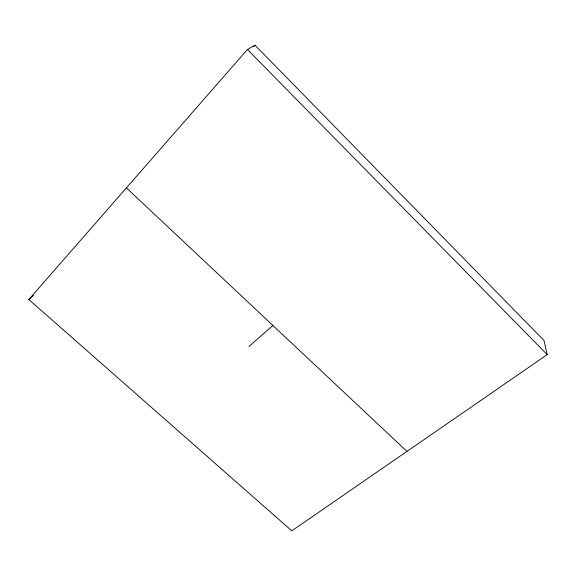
<?xml version="1.0" encoding="UTF-8"?>
<svg xmlns="http://www.w3.org/2000/svg" width="576" height="576" viewBox="0 0 576 576"><rect width="100%" height="100%" fill="white"/><g stroke="black" fill="none" stroke-linecap="round" stroke-linejoin="round"><path stroke-width="0.86" d="M28.8 299.513L247.464 49.486L254.966 45.158L543.996 340.495L547.2 354.636L291.802 530.842L28.8 299.513L33.451 295.466M253.778 46.512L254.966 45.158M248.904 346.55L272.887 325.469M126.41 187.898L406.966 451.39M247.464 49.486L547.2 354.636"/></g></svg>
